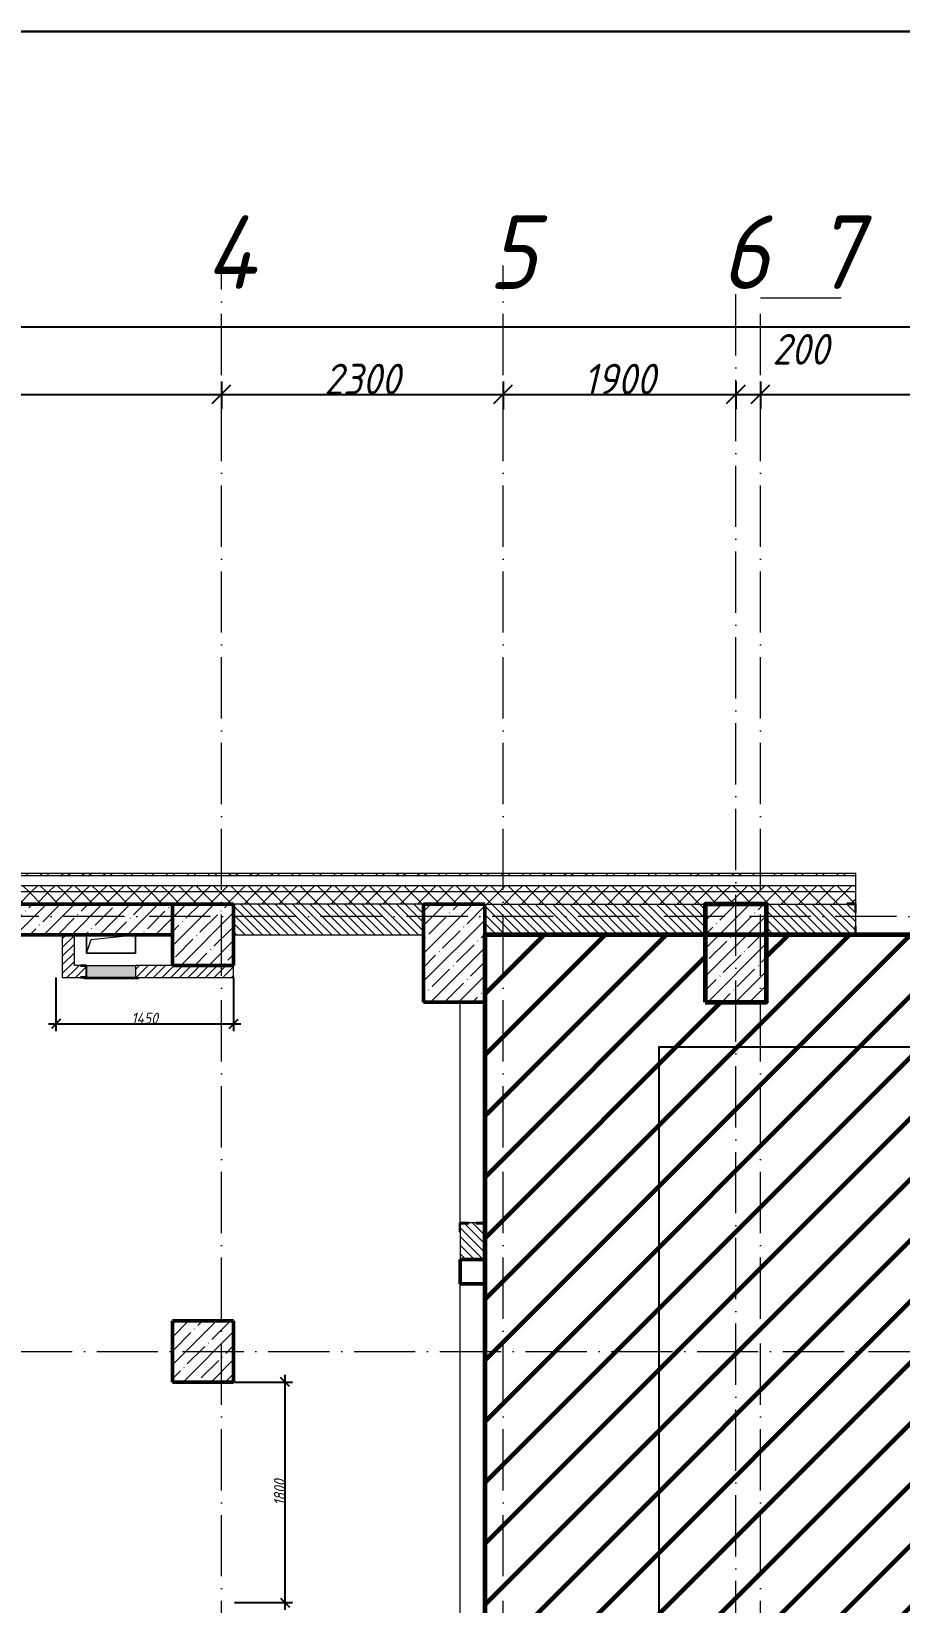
# Model space of a CAD drawing. Header units: millimetres. Extents: x -606178 to 312196, y -19338 to 632709.
# Drawn here: x -136816 to -129728, y 531775 to 544597 of the extents above; entities that cross this region are included whole.
import ezdxf

# ---------------------------------------------------------------- set-up
doc = ezdxf.new("R2010")
doc.units = ezdxf.units.MM
doc.linetypes.add('50_200_ШТРИХ_1Т_ш5_п1_п1_', pattern=[700, 500, -100, 0, -100])
for name, color, linetype, lineweight in [('6.4.1) Окр пт с инж. ПТ2.16', 3, 'Continuous', 60), ('6.4.3) Окр пт с инж. ПТ2.3', 150, 'Continuous', 60), ('A-____-____-DIMS', 7, 'Continuous', 9), ('A-FLOR-____-OTLN', 7, 'Continuous', 9), ('A-GENM-____-MCUT', 7, 'Continuous', 25), ('A-GENM-____-OTLN', 7, 'Continuous', 9), ('A-GENM-____-OTLN-1', 7, 'Continuous', 25), ('A-GLAZ-____-OTLN', 7, 'Continuous', 9), ('A-WALL-____-MCUT', 7, 'Continuous', 13), ('A-WALL-____-MCUT-1', 7, 'Continuous', 9), ('A-WALL-____-MCUT-2', 7, 'Continuous', 50), ('A-WALL-____-PATT-1', 7, 'Continuous', 9), ('A-WALL-FNSH-MCUT-1', 7, 'Continuous', 9), ('I-WALL-____-OTLN', 7, 'Continuous', 9), ('S-COLS-____-MCUT', 7, 'Continuous', 50), ('S-COLS-____-OTLN', 7, 'Continuous', 9), ('S-GRID-____-IDEN', 7, 'Continuous', 9), ('S-GRID-____-OTLN', 7, 'Continuous', 9), ('S-GRID-____-OTLN-1', 7, '50_200_ШТРИХ_1Т_ш5_п1_п1_', 9), ('Текстовые примечания', 7, 'Continuous', 9)]:
    doc.layers.add(name, color=color, linetype=linetype, lineweight=lineweight)
doc.layers.add('A-GLAZ-____-OTLN-1', color=7, linetype='Continuous', lineweight=9, true_color=0xc0c0c0)
doc.styles.add('ISOCPEUR_I_7', font='isocpeui.ttf', dxfattribs={"width": 0.9, "height": 90})
doc.styles.add('ISOCPEUR_I_9', font='isocpeui.ttf', dxfattribs={"width": 0.9, "height": 250})
doc.dimstyles.new('ISO-1_8_0_9К_СРЕДНИЙ_Кладочные_2', dxfattribs={"dimscale": 304.8, "dimtxt": 89.638306, "dimasz": 0.246063, "dimexe": 0.19685, "dimexo": 0, "dimgap": 0, "dimtad": 1, "dimdec": 3, "dimrnd": 0.001, "dimdsep": 46, "dimtxsty": 'ISOCPEUR_I_7', "dimblk1": 'OBLIQUE', "dimblk2": 'OBLIQUE', "dimsah": 1, "dimcen": 0.09, "dimdle": 0.19685, "dimazin": 0, "dimtfac": 1, "dimtdec": 4, "dimtix": 1, "dimtmove": 1, "dimatfit": 3, "dimfxl": 1, "dimtvp": 1, "dimtolj": 1, "dimtzin": 0, "dimarcsym": 2})
doc.dimstyles.new('ISO-2_5_0_9К_БОЛЬШОЙ_ОСИ', dxfattribs={"dimscale": 304.8, "dimtxt": 248.995294, "dimasz": 0.492126, "dimexe": 0.393701, "dimexo": 0, "dimgap": 0, "dimtad": 1, "dimdec": 0, "dimzin": 0, "dimdsep": 46, "dimtxsty": 'ISOCPEUR_I_9', "dimblk1": 'OBLIQUE', "dimblk2": 'OBLIQUE', "dimsah": 1, "dimcen": 0.09, "dimdle": 0.393701, "dimazin": 0, "dimtfac": 1, "dimtdec": 4, "dimtix": 1, "dimtmove": 0, "dimatfit": 3, "dimfxl": 1, "dimtvp": 1, "dimtolj": 1, "dimtzin": 0, "dimarcsym": 2})
doc.dimstyles.new('ISO-2_5_0_9К_БОЛЬШОЙ_ОСИ_1', dxfattribs={"dimscale": 304.8, "dimtxt": 248.995294, "dimasz": 0.492126, "dimexe": 0.393701, "dimexo": 0, "dimgap": 0, "dimtad": 1, "dimdec": 0, "dimzin": 0, "dimdsep": 46, "dimtxsty": 'ISOCPEUR_I_9', "dimblk1": 'OBLIQUE', "dimblk2": 'OBLIQUE', "dimsah": 1, "dimcen": 0.09, "dimdle": 0.393701, "dimazin": 0, "dimtfac": 1, "dimtdec": 4, "dimtix": 1, "dimtmove": 1, "dimatfit": 3, "dimfxl": 1, "dimtvp": 1, "dimtolj": 1, "dimtzin": 0, "dimarcsym": 2})
doc.dimstyles.new('ISO-2_5_0_9К_БОЛЬШОЙ_ОСИ_2', dxfattribs={"dimscale": 304.8, "dimtxt": 248.995294, "dimasz": 0.492126, "dimexe": 0.393701, "dimexo": 0, "dimgap": 0, "dimtad": 1, "dimdec": 0, "dimzin": 0, "dimdsep": 46, "dimtxsty": 'ISOCPEUR_I_9', "dimblk1": 'OBLIQUE', "dimblk2": 'OBLIQUE', "dimsah": 1, "dimcen": 0.09, "dimdle": 0.393701, "dimazin": 0, "dimtfac": 1, "dimtdec": 4, "dimtix": 1, "dimtmove": 2, "dimatfit": 3, "dimfxl": 1, "dimtvp": 1, "dimtolj": 1, "dimtzin": 0, "dimarcsym": 2})
pattern_1 = [(45, (-140714.89, 451794.26), (-114.04925, 114.04925), []), (45, (-140600.84, 451794.26), (-114.04925, 114.04925), [201.612, -40.322, 3.353, -36.97])]
pattern_2 = [(45, (-140714.89, 451794.26), (-35.35534, 35.35534), [])]
pattern_3 = [(45, (-140714.89, 451794.26), (-70.71068, 70.71068), []), (135, (-140714.89, 451794.26), (-70.71068, -70.71068), [])]
pattern_4 = [(135, (-140714.89, 451794.26), (-35.35534, -35.35534), [])]

# ---------------------------------------------------------------- blocks, each defined once
blk = doc.blocks.new('BSC_Колонна _Прямоугольная - 500х800-25984396-АР1_План отверстий 3 этажа в осях 1-64_Ю-ЯЯ')
at = {"layer": 'S-COLS-____-OTLN'}
h = blk.add_hatch(dxfattribs=at)
h.set_pattern_fill('FP_13', color=256, style=0, pattern_type=2)
h.set_pattern_definition([(45, (-9650, -85281.04), (-114.04925, 114.04925), []), (45, (-9535.95, -85281.04), (-114.04925, 114.04925), [201.613, -40.323, 3.353, -36.97])])
h.paths.add_polyline_path([(-250, -400), (250, -400), (250, 400), (-250, 400)], flags=0)
at = {"layer": 'S-COLS-____-MCUT'}
for p, q in [((250, 400), (-250, 400)), ((-250, 400), (-250, -400)), ((250, -400), (250, 400)), ((-250, -400), (250, -400))]:
    blk.add_line(p, q, dxfattribs=at)
blk = doc.blocks.new('BSC_Колонна _Прямоугольная - 500х500-V57-АР1_План отверстий 3 этажа в осях 1-64_Ю-ЯЯ')
at = {"layer": 'S-COLS-____-OTLN'}
h = blk.add_hatch(dxfattribs=at)
h.set_pattern_fill('FP_65', color=256, style=0, pattern_type=2)
h.set_pattern_definition([(45, (-5300, -82031.04), (-114.04925, 114.04925), []), (45, (-5185.95, -82031.04), (-114.04925, 114.04925), [201.613, -40.323, 3.353, -36.97])])
h.paths.add_polyline_path([(-250, -250), (250, -250), (250, 250), (-250, 250)], flags=0)
at = {"layer": 'S-COLS-____-MCUT'}
for p, q in [((250, 250), (-250, 250)), ((-250, 250), (-250, -250)), ((250, -250), (250, 250)), ((-250, -250), (250, -250))]:
    blk.add_line(p, q, dxfattribs=at)
blk = doc.blocks.new('BSC_Колонна _Прямоугольная - 500х800-V91-АР1_План отверстий 3 этажа в осях 1-64_Ю-ЯЯ')
at = {"layer": 'S-COLS-____-OTLN'}
h = blk.add_hatch(dxfattribs=at)
h.set_pattern_fill('FP_96', color=256, style=0, pattern_type=2)
h.set_pattern_definition([(45, (-7350, -85281.04), (-114.04925, 114.04925), []), (45, (-7235.95, -85281.04), (-114.04925, 114.04925), [201.613, -40.323, 3.353, -36.97])])
h.paths.add_polyline_path([(-250, -400), (250, -400), (250, 400), (-250, 400)], flags=0)
at = {"layer": 'S-COLS-____-MCUT'}
for p, q in [((250, 400), (-250, 400)), ((-250, 400), (-250, -400)), ((250, -400), (250, 400)), ((-250, -400), (250, -400))]:
    blk.add_line(p, q, dxfattribs=at)
blk = doc.blocks.new('Фахверк_СКБ_Уголок - 250_3380-27498580-АР1_План отверстий 3 этажа в осях 1-64_Ю-ЯЯ')
at = {"layer": 'A-GENM-____-MCUT'}
for p, q in [((200, 181), (125, 181)), ((125, 181), (125, 106)), ((131, 106), (131, 175)), ((131, 175), (200, 175)), ((200, 175), (200, 181)), ((125, 106), (131, 106)), ((131, -6), (125, -6)), ((125, -6), (125, -81)), ((125, -81), (200, -81)), ((131, -75), (131, -6)), ((200, -75), (131, -75)), ((200, -81), (200, -75))]:
    blk.add_line(p, q, dxfattribs=at)
blk = doc.blocks.new('AR_Отверстие Ниша - Лючок-32405342-АР1_План отверстий 3 этажа в осях 1-64_Ю-ЯЯ')
at = {"layer": 'A-GLAZ-____-OTLN'}
blk.add_hatch(color=256, dxfattribs=at).paths.add_polyline_path([(-200, 50), (-200, -50), (200, -50), (200, 50)], flags=0)
for p, q in [((-200, 50), (200, 50)), ((-200, -50), (-200, 50)), ((200, -50), (-200, -50))]:
    blk.add_line(p, q, dxfattribs=at)
blk = doc.blocks.new('Л_Общий_Лючок - Лючок-29759355-АР1_План отверстий 3 этажа в осях 1-64_Ю-ЯЯ')
at = {"layer": 'A-GLAZ-____-OTLN-1'}
blk.add_hatch(color=256, dxfattribs=at).paths.add_polyline_path([(-3, -6), (424, -6), (424, 0), (-24, 0), (-24, -6)], flags=0)
at = {"layer": 'A-GLAZ-____-OTLN'}
for p, q in [((-24, 0), (-24, -6)), ((424, 0), (424, -6)), ((-24, -6), (424, -6))]:
    blk.add_line(p, q, dxfattribs=at)
blk = doc.blocks.new('154_Фахверк_СКБ_Швеллер - Тип_100_3960-28331862-АР1_План отверстий 3 этажа в осях 1-64_Ю-ЯЯ')
at = {"layer": 'A-GENM-____-MCUT'}
for p, q in [((175, 50), (125, 50)), ((125, 50), (125, -50)), ((128, 47), (175, 47)), ((128, -47), (128, 47)), ((175, 47), (175, 50)), ((125, -50), (175, -50)), ((175, -47), (128, -47)), ((175, -50), (175, -47))]:
    blk.add_line(p, q, dxfattribs=at)
blk = doc.blocks.new('AR_Отверстие прямоугольное _в плите_ - AR_Отверстие прямоугольное _в плите_-30459225-АР1_План отверстий 3 этажа в осях 1-64_Ю-ЯЯ')
at = {"layer": 'A-GENM-____-OTLN'}
for p, q in [((-200, 75), (-200, -75)), ((-200, -75), (-163, 37)), ((-163, 37), (200, 75)), ((200, -75), (200, 75)), ((-200, -75), (200, -75))]:
    blk.add_line(p, q, dxfattribs=at)
blk = doc.blocks.new('BSC_Колонна _Прямоугольная1 - 200х200 _металл_-35216022-АР1_План отверстий 3 этажа в осях 1-64_Ю-ЯЯ')
at = {"layer": 'S-COLS-____-MCUT'}
for p, q in [((100, 100), (-100, 100)), ((-100, 100), (-100, -100)), ((100, -100), (100, 100)), ((-100, -100), (100, -100))]:
    blk.add_line(p, q, dxfattribs=at)
blk = doc.blocks.new('Фахверк_СКБ_Уголок - 200_3960-28268576-АР1_План отверстий 3 этажа в осях 1-64_Ю-ЯЯ')
at = {"layer": 'A-GENM-____-MCUT'}
for p, q in [((200, 156), (125, 156)), ((125, 156), (125, 81)), ((131, 81), (131, 150)), ((131, 150), (200, 150)), ((200, 150), (200, 156)), ((125, 81), (131, 81)), ((131, 19), (125, 19)), ((125, 19), (125, -56)), ((131, -50), (131, 19)), ((125, -56), (200, -56)), ((200, -50), (131, -50)), ((200, -56), (200, -50))]:
    blk.add_line(p, q, dxfattribs=at)
blk = doc.blocks.new('_Oblique')
at = {"color": 0, "linetype": 'ByBlock', "lineweight": -2}
blk.add_line((-0.5, -0.5), (0.5, 0.5), dxfattribs=at)
blk = doc.blocks.new('*D5279')
at = {"layer": 'A-____-____-DIMS', "color": 0, "lineweight": -2, "transparency": 16777216}
for p, q in [((-143065, 541741), (-143065, 541515)), ((-135265, 541741), (-135265, 541515)), ((-143185, 541635), (-135145, 541635))]:
    blk.add_line(p, q, dxfattribs=at)
at = {"layer": 'Defpoints', "color": 0, "transparency": 16777216}
for p in [(-143065, 541741), (-135265, 541741), (-135265, 541635)]:
    blk.add_point(p, dxfattribs=at)
at = {"layer": 'A-____-____-DIMS', "color": 0, "lineweight": -2, "transparency": 16777216, "xscale": 150, "yscale": 150, "zscale": 150, "rotation": 180}
blk.add_blockref('_Oblique', (-143065, 541635), dxfattribs=at)
at = {"layer": 'A-____-____-DIMS', "color": 0, "lineweight": -2, "transparency": 16777216, "xscale": 150, "yscale": 150, "zscale": 150}
blk.add_blockref('_Oblique', (-135265, 541635), dxfattribs=at)
at = {"layer": 'A-____-____-DIMS', "color": 0, "transparency": 16777216, "insert": (-139165, 541761), "char_height": 250, "width": 758.48, "attachment_point": 5, "style": 'ISOCPEUR_I_9'}
blk.add_mtext('\\A1;7800', dxfattribs=at)
blk = doc.blocks.new('*D5280')
at = {"layer": 'A-____-____-DIMS', "color": 0, "lineweight": -2, "transparency": 16777216}
for p, q in [((-135265, 541741), (-135265, 541515)), ((-132965, 541741), (-132965, 541515)), ((-135385, 541635), (-132845, 541635))]:
    blk.add_line(p, q, dxfattribs=at)
at = {"layer": 'Defpoints', "color": 0, "transparency": 16777216}
for p in [(-135265, 541741), (-132965, 541741), (-132965, 541635)]:
    blk.add_point(p, dxfattribs=at)
at = {"layer": 'A-____-____-DIMS', "color": 0, "lineweight": -2, "transparency": 16777216, "xscale": 150, "yscale": 150, "zscale": 150, "rotation": 180}
blk.add_blockref('_Oblique', (-135265, 541635), dxfattribs=at)
at = {"layer": 'A-____-____-DIMS', "color": 0, "lineweight": -2, "transparency": 16777216, "xscale": 150, "yscale": 150, "zscale": 150}
blk.add_blockref('_Oblique', (-132965, 541635), dxfattribs=at)
at = {"layer": 'A-____-____-DIMS', "color": 0, "transparency": 16777216, "insert": (-134115, 541760), "char_height": 250, "width": 758.48, "attachment_point": 5, "style": 'ISOCPEUR_I_9'}
blk.add_mtext('\\A1;2300', dxfattribs=at)
blk = doc.blocks.new('*D5281')
at = {"layer": 'A-____-____-DIMS', "color": 0, "lineweight": -2, "transparency": 16777216}
for p, q in [((-132965, 541741), (-132965, 541515)), ((-131065, 541741), (-131065, 541515)), ((-133085, 541635), (-130945, 541635))]:
    blk.add_line(p, q, dxfattribs=at)
at = {"layer": 'Defpoints', "color": 0, "transparency": 16777216}
for p in [(-132965, 541741), (-131065, 541741), (-131065, 541635)]:
    blk.add_point(p, dxfattribs=at)
at = {"layer": 'A-____-____-DIMS', "color": 0, "lineweight": -2, "transparency": 16777216, "xscale": 150, "yscale": 150, "zscale": 150, "rotation": 180}
blk.add_blockref('_Oblique', (-132965, 541635), dxfattribs=at)
at = {"layer": 'A-____-____-DIMS', "color": 0, "lineweight": -2, "transparency": 16777216, "xscale": 150, "yscale": 150, "zscale": 150}
blk.add_blockref('_Oblique', (-131065, 541635), dxfattribs=at)
at = {"layer": 'A-____-____-DIMS', "color": 0, "transparency": 16777216, "insert": (-132015, 541760), "char_height": 250, "width": 701.02, "attachment_point": 5, "style": 'ISOCPEUR_I_9'}
blk.add_mtext('\\A1;1900', dxfattribs=at)
blk = doc.blocks.new('*D5282')
at = {"layer": 'A-____-____-DIMS', "color": 0, "lineweight": -2, "transparency": 16777216}
for p, q in [((-131065, 541741), (-131065, 541515)), ((-130865, 541741), (-130865, 541515)), ((-131185, 541635), (-130745, 541635))]:
    blk.add_line(p, q, dxfattribs=at)
at = {"layer": 'Defpoints', "color": 0, "transparency": 16777216}
for p in [(-131065, 541741), (-130865, 541741), (-130865, 541635)]:
    blk.add_point(p, dxfattribs=at)
at = {"layer": 'A-____-____-DIMS', "color": 0, "lineweight": -2, "transparency": 16777216, "xscale": 150, "yscale": 150, "zscale": 150, "rotation": 180}
blk.add_blockref('_Oblique', (-131065, 541635), dxfattribs=at)
at = {"layer": 'A-____-____-DIMS', "color": 0, "lineweight": -2, "transparency": 16777216, "xscale": 150, "yscale": 150, "zscale": 150}
blk.add_blockref('_Oblique', (-130865, 541635), dxfattribs=at)
at = {"layer": 'A-____-____-DIMS', "color": 0, "transparency": 16777216, "insert": (-130767, 542128), "char_height": 250, "width": 568.86, "attachment_point": 1, "line_spacing_factor": 1.149209, "style": 'ISOCPEUR_I_9'}
blk.add_mtext('\\A1;200', dxfattribs=at)
blk = doc.blocks.new('*D5283')
at = {"layer": 'A-____-____-DIMS', "color": 0, "lineweight": -2, "transparency": 16777216}
for p, q in [((-130865, 541741), (-130865, 541515)), ((-127465, 541741), (-127465, 541515)), ((-130985, 541635), (-127345, 541635))]:
    blk.add_line(p, q, dxfattribs=at)
at = {"layer": 'Defpoints', "color": 0, "transparency": 16777216}
for p in [(-130865, 541741), (-127465, 541741), (-127465, 541635)]:
    blk.add_point(p, dxfattribs=at)
at = {"layer": 'A-____-____-DIMS', "color": 0, "lineweight": -2, "transparency": 16777216, "xscale": 150, "yscale": 150, "zscale": 150, "rotation": 180}
blk.add_blockref('_Oblique', (-130865, 541635), dxfattribs=at)
at = {"layer": 'A-____-____-DIMS', "color": 0, "lineweight": -2, "transparency": 16777216, "xscale": 150, "yscale": 150, "zscale": 150}
blk.add_blockref('_Oblique', (-127465, 541635), dxfattribs=at)
at = {"layer": 'A-____-____-DIMS', "color": 0, "transparency": 16777216, "insert": (-129165, 541760), "char_height": 250, "width": 781.46, "attachment_point": 5, "style": 'ISOCPEUR_I_9'}
blk.add_mtext('\\A1;3400', dxfattribs=at)
blk = doc.blocks.new('*D5318')
at = {"layer": 'A-____-____-DIMS', "color": 0, "lineweight": -2, "transparency": 16777216}
for p, q in [((-143065, 542293), (-143065, 542067)), ((-39565, 542293), (-39565, 542067)), ((-143185, 542187), (-91832, 542187)), ((-39445, 542187), (-90953, 542187))]:
    blk.add_line(p, q, dxfattribs=at)
at = {"layer": 'Defpoints', "color": 0, "transparency": 16777216}
for p in [(-143065, 542293), (-39565, 542293), (-39565, 542187)]:
    blk.add_point(p, dxfattribs=at)
at = {"layer": 'A-____-____-DIMS', "color": 0, "lineweight": -2, "transparency": 16777216, "xscale": 150, "yscale": 150, "zscale": 150, "rotation": 180}
blk.add_blockref('_Oblique', (-143065, 542187), dxfattribs=at)
at = {"layer": 'A-____-____-DIMS', "color": 0, "lineweight": -2, "transparency": 16777216, "xscale": 150, "yscale": 150, "zscale": 150}
blk.add_blockref('_Oblique', (-39565, 542187), dxfattribs=at)
at = {"layer": 'A-____-____-DIMS', "color": 0, "transparency": 16777216, "insert": (-91932, 542514), "char_height": 250, "width": 1080.26, "attachment_point": 1, "line_spacing_factor": 1.149209, "style": 'ISOCPEUR_I_9'}
blk.add_mtext('\\A1;103500', dxfattribs=at)
blk = doc.blocks.new('*D5332')
at = {"layer": 'A-____-____-DIMS', "color": 0, "lineweight": -2, "transparency": 16777216}
for p, q in [((-136615, 536875), (-136615, 536439)), ((-135165, 536875), (-135165, 536439)), ((-136675, 536499), (-135105, 536499))]:
    blk.add_line(p, q, dxfattribs=at)
at = {"layer": 'Defpoints', "color": 0, "transparency": 16777216}
for p in [(-136615, 536875), (-135165, 536875), (-135165, 536499)]:
    blk.add_point(p, dxfattribs=at)
at = {"layer": 'A-____-____-DIMS', "color": 0, "lineweight": -2, "transparency": 16777216, "xscale": 75, "yscale": 75, "zscale": 75, "rotation": 180}
blk.add_blockref('_Oblique', (-136615, 536499), dxfattribs=at)
at = {"layer": 'A-____-____-DIMS', "color": 0, "lineweight": -2, "transparency": 16777216, "xscale": 75, "yscale": 75, "zscale": 75}
blk.add_blockref('_Oblique', (-135165, 536499), dxfattribs=at)
at = {"layer": 'A-____-____-DIMS', "color": 0, "transparency": 16777216, "insert": (-135890, 536544), "char_height": 90, "width": 521.28, "attachment_point": 5, "style": 'ISOCPEUR_I_7'}
blk.add_mtext('\\A1;1450', dxfattribs=at)
blk = doc.blocks.new('*D5335')
at = {"layer": 'A-____-____-DIMS', "color": 0, "lineweight": -2, "transparency": 16777216}
for p, q in [((-135159, 533575), (-134685, 533575)), ((-134745, 531715), (-134745, 533635)), ((-135159, 531775), (-134685, 531775))]:
    blk.add_line(p, q, dxfattribs=at)
at = {"layer": 'Defpoints', "color": 0, "transparency": 16777216}
for p in [(-135159, 533575), (-134745, 533575), (-135159, 531775)]:
    blk.add_point(p, dxfattribs=at)
at = {"layer": 'A-____-____-DIMS', "color": 0, "lineweight": -2, "transparency": 16777216, "xscale": 75, "yscale": 75, "zscale": 75}
for p, rotation in [((-134745, 533575), 90), ((-134745, 531775), 270)]:
    blk.add_blockref('_Oblique', p, dxfattribs=dict(at, rotation=rotation))
at = {"layer": 'A-____-____-DIMS', "color": 0, "transparency": 16777216, "insert": (-134790, 532675), "char_height": 90, "width": 504.73, "attachment_point": 5, "rotation": 90, "style": 'ISOCPEUR_I_7'}
blk.add_mtext('\\A1;1800', dxfattribs=at)

msp = doc.modelspace()

# ---------------------------------------------------------------- hatches: boundary and pattern name
at = {"layer": '6.4.3) Окр пт с инж. ПТ2.3'}
h = msp.add_hatch(dxfattribs=at)
h.set_pattern_fill('ANSI31', color=256, scale=111)
h.paths.add_polyline_path([(-120464.891, 537225.3011), (-122514.891, 537225.3011), (-122514.891, 536675.3011), (-123014.891, 536675.3011), (-123014.891, 537225.3011), (-127214.891, 537225.3011), (-127214.891, 536675.3011), (-127714.891, 536675.3011), (-127714.891, 537225.3011), (-130814.891, 537225.3011), (-130814.891, 536675.3011), (-131314.891, 536675.3011), (-131314.891, 537225.3011), (-133114.891, 537225.3011), (-133114.891, 526325.3011), (-117268.0784, 526325.3011), (-117268.0784, 527975.3011), (-117714.891, 527975.3011), (-117714.891, 528275.3011), (-120464.891, 528275.3011)])
at = {"layer": 'A-WALL-____-PATT-1'}
h = msp.add_hatch(dxfattribs=at)
h.set_pattern_fill('FP_6', color=256, style=0, pattern_type=2)
h.set_pattern_definition([(45, (-140714.89, 451794.26), (-85.53659, 85.53659), []), (45, (-140657.87, 451794.26), (-85.53659, 85.53659), [])])
h.paths.add_polyline_path([(-116845.891, 537705.3011), (-116845.891, 537725.3011), (-116864.891, 537725.3011), (-116864.891, 537705.3011)], flags=0)
h.paths.add_polyline_path([(-117014.891, 537705.3011), (-117014.891, 537725.3011), (-120584.891, 537725.3011), (-120584.891, 537705.3011), (-119519.3455, 537705.3011)], flags=0)
h.paths.add_polyline_path([(-130084.891, 537705.3011), (-130084.891, 537725.3011), (-143394.891, 537725.3011), (-143394.891, 537705.3011), (-133659.0598, 537705.3011)], flags=0)
h = msp.add_hatch(dxfattribs=at)
h.set_pattern_fill('FP_4', color=256, style=0, pattern_type=2)
h.set_pattern_definition(pattern_3)
h.paths.add_polyline_path([(-119519.3455, 537575.3011), (-116864.891, 537575.3011), (-116864.891, 537625.3011), (-120584.891, 537625.3011), (-120584.891, 537575.3011)], flags=0)
h.paths.add_polyline_path([(-130084.891, 537575.3011), (-130084.891, 537625.3011), (-143264.891, 537625.3011), (-143264.891, 537575.3011), (-133659.0598, 537575.3011)], flags=0)
h = msp.add_hatch(dxfattribs=at)
h.set_pattern_fill('FP_4', color=256, style=0, pattern_type=2)
h.set_pattern_definition(pattern_3)
h.paths.add_polyline_path([(-116864.891, 537475.3011), (-116864.891, 537575.3011), (-120584.891, 537575.3011), (-120584.891, 537481.3011), (-120509.891, 537481.3011), (-120509.891, 537475.3011), (-119519.3455, 537475.3011)], flags=0)
h.paths.add_polyline_path([(-130159.891, 537475.3011), (-130159.891, 537481.3011), (-130084.891, 537481.3011), (-130084.891, 537575.3011), (-143164.891, 537575.3011), (-143164.891, 537475.3011), (-130814.891, 537475.3011)], flags=0)
h = msp.add_hatch(dxfattribs=at)
h.set_pattern_fill('FP_12', color=256, style=0, pattern_type=2)
h.set_pattern_definition(pattern_1)
h.paths.add_polyline_path([(-135664.891, 537225.3011), (-135664.891, 537475.3011), (-142664.891, 537475.3011), (-142664.891, 537225.3011), (-140728.9169, 537225.3011)], flags=0)
h = msp.add_hatch(dxfattribs=at)
h.set_pattern_fill('FP_9', color=256, style=0, pattern_type=2)
h.set_pattern_definition(pattern_4)
h.paths.add_polyline_path([(-135164.891, 537225.3011), (-133614.891, 537225.3011), (-133614.891, 537475.3011), (-135164.891, 537475.3011)], flags=0)
h = msp.add_hatch(dxfattribs=at)
h.set_pattern_fill('FP_9', color=256, style=0, pattern_type=2)
h.set_pattern_definition(pattern_4)
h.paths.add_polyline_path([(-131314.891, 537225.3011), (-131314.891, 537475.3011), (-133114.891, 537475.3011), (-133114.891, 537225.3011)], flags=0)
h = msp.add_hatch(dxfattribs=at)
h.set_pattern_fill('FP_9', color=256, style=0, pattern_type=2)
h.set_pattern_definition(pattern_4)
h.paths.add_polyline_path([(-130090.891, 537225.3011), (-130090.891, 537294.3011), (-130084.891, 537294.3011), (-130084.891, 537406.3011), (-130090.891, 537406.3011), (-130090.891, 537475.3011), (-130814.891, 537475.3011), (-130814.891, 537225.3011), (-130159.891, 537225.3011)], flags=0)
h = msp.add_hatch(dxfattribs=at)
h.set_pattern_fill('FP_8', color=256, style=0, pattern_type=2)
h.set_pattern_definition(pattern_2)
h.paths.add_polyline_path([(-136464.891, 536875.3011), (-136464.891, 537225.3011), (-136564.891, 537225.3011), (-136564.891, 536875.3011)], flags=0)
h = msp.add_hatch(dxfattribs=at)
h.set_pattern_fill('FP_8', color=256, style=0, pattern_type=2)
h.set_pattern_definition(pattern_2)
h.paths.add_polyline_path([(-136414.891, 536875.3011), (-136414.891, 536878.3011), (-136367.891, 536878.3011), (-136367.891, 536972.3011), (-136414.891, 536972.3011), (-136414.891, 536975.3011), (-136464.891, 536975.3011), (-136464.891, 536875.3011)], flags=0)
h.paths.add_polyline_path([(-135164.891, 536875.3011), (-135164.891, 536975.3011), (-135964.891, 536975.3011), (-135964.891, 536875.3011)], flags=0)
h = msp.add_hatch(dxfattribs=at)
h.set_pattern_fill('FP_9', color=256, style=0, pattern_type=2)
h.set_pattern_definition(pattern_4)
h.paths.add_polyline_path([(-133114.891, 534575.3011), (-133114.891, 534869.3011), (-133183.891, 534869.3011), (-133183.891, 534875.3011), (-133245.891, 534875.3011), (-133245.891, 534869.3011), (-133314.891, 534869.3011), (-133314.891, 534575.3011)], flags=0)
at = {"layer": 'S-COLS-____-OTLN'}
h = msp.add_hatch(dxfattribs=at)
h.set_pattern_fill('FP_12', color=256, style=0, pattern_type=2)
h.set_pattern_definition(pattern_1)
h.paths.add_polyline_path([(-135164.891, 536975.3011), (-135164.891, 537475.3011), (-135664.891, 537475.3011), (-135664.891, 536975.3011)], flags=0)

# ---------------------------------------------------------------- linework, layer by layer
at = {"color": 242, "true_color": 0xcd2027}
msp.add_lwpolyline([(-131694.995, 527793.7726), (-121983.6843, 527793.7726), (-121983.6843, 536308.0017), (-131694.995, 536308.0017)], close=True, dxfattribs=at)
at = {"layer": '6.4.1) Окр пт с инж. ПТ2.16'}
for points in [[(-131314.891, 536675.3011), (-130814.891, 536675.3011), (-130814.891, 537475.3011), (-131314.891, 537475.3011)], [(-133114.891, 526325.3011), (-117268.0784, 526325.3011), (-117268.0784, 537225.3011), (-133114.891, 537225.3011)]]:
    msp.add_lwpolyline(points, close=True, dxfattribs=at)
at = {"layer": 'A-FLOR-____-OTLN'}
for p, q in [((-136364.891, 537075.3011), (-136364.891, 537225.3011)), ((-135964.891, 537225.3011), (-135964.891, 537075.3011)), ((-135964.891, 537075.3011), (-136364.891, 537075.3011))]:
    msp.add_line(p, q, dxfattribs=at)
at = {"layer": 'A-WALL-____-MCUT'}
for p, q in [((-130084.891, 537705.3011), (-143394.891, 537705.3011)), ((-130084.891, 537481.3011), (-130084.891, 537705.3011)), ((-133614.891, 537475.3011), (-135664.891, 537475.3011)), ((-135164.891, 537475.3011), (-135164.891, 537225.3011)), ((-133114.891, 537475.3011), (-131314.891, 537475.3011)), ((-130814.891, 537475.3011), (-130159.891, 537475.3011)), ((-130084.891, 537294.3011), (-130084.891, 537406.3011)), ((-135164.891, 537225.3011), (-133614.891, 537225.3011)), ((-133114.891, 537225.3011), (-131314.891, 537225.3011)), ((-130814.891, 537225.3011), (-130159.891, 537225.3011)), ((-133314.891, 534800.3011), (-133314.891, 534575.3011)), ((-133183.891, 534875.3011), (-133245.891, 534875.3011)), ((-133114.891, 534575.3011), (-133114.891, 534800.3011))]:
    msp.add_line(p, q, dxfattribs=at)
at = {"layer": 'A-WALL-____-MCUT-1'}
for p, q in [((-130084.891, 537625.3011), (-143314.891, 537625.3011)), ((-130084.891, 537575.3011), (-143264.891, 537575.3011))]:
    msp.add_line(p, q, dxfattribs=at)
at = {"layer": 'A-WALL-____-MCUT-2'}
for p, q in [((-135664.891, 537475.3011), (-142664.891, 537475.3011)), ((-135664.891, 537225.3011), (-135664.891, 537475.3011)), ((-142664.891, 537225.3011), (-135664.891, 537225.3011))]:
    msp.add_line(p, q, dxfattribs=at)
at = {"layer": 'A-WALL-FNSH-MCUT-1'}
for p, q in [((-130084.891, 537725.3011), (-143414.891, 537725.3011)), ((-130084.891, 537705.3011), (-130084.891, 537725.3011)), ((-136564.891, 537225.3011), (-136564.891, 536875.3011)), ((-136464.891, 536975.3011), (-136464.891, 537225.3011)), ((-136414.891, 536975.3011), (-136464.891, 536975.3011)), ((-135164.891, 536975.3011), (-135964.891, 536975.3011)), ((-135164.891, 536875.3011), (-135164.891, 536975.3011)), ((-136564.891, 536875.3011), (-136414.891, 536875.3011)), ((-135964.891, 536875.3011), (-135164.891, 536875.3011))]:
    msp.add_line(p, q, dxfattribs=at)
at = {"layer": 'I-WALL-____-OTLN'}
for p, q in [((-133314.891, 534875.3011), (-133314.891, 536675.3011)), ((-133114.891, 536675.3011), (-133114.891, 534875.3011)), ((-133314.891, 528925.3011), (-133314.891, 534375.3011)), ((-133114.891, 534375.3011), (-133114.891, 528925.3011))]:
    msp.add_line(p, q, dxfattribs=at)
at = {"layer": 'S-COLS-____-MCUT'}
for p, q in [((-135164.891, 537475.3011), (-135664.891, 537475.3011)), ((-135664.891, 537475.3011), (-135664.891, 536975.3011)), ((-135164.891, 536975.3011), (-135164.891, 537475.3011)), ((-135664.891, 536975.3011), (-135164.891, 536975.3011))]:
    msp.add_line(p, q, dxfattribs=at)
at = {"layer": 'S-GRID-____-OTLN'}
msp.add_line((-130864.891, 542422.5194), (-130205.1685, 542422.5194), dxfattribs=at)
at = {"layer": 'S-GRID-____-OTLN-1'}
for p, q in [((-135264.891, 504685.847), (-135264.891, 542687.1106)), ((-132964.891, 504685.847), (-132964.891, 542687.1106)), ((-131064.891, 504847.6889), (-131064.891, 542687.1106)), ((-130864.891, 504685.847), (-130864.891, 542435.5743)), ((-36640.4843, 537375.3011), (-145383.6612, 537375.3011)), ((-145383.6612, 533825.3011), (-36640.4843, 533825.3011))]:
    msp.add_line(p, q, dxfattribs=at)
at = {"layer": 'Текстовые примечания', "color": 1, "lineweight": 30}
msp.add_lwpolyline([(-19349.125, 544596.983), (-401724.6123, 544596.983)], dxfattribs=at)

# ---------------------------------------------------------------- block references
at = {"layer": 'A-GENM-____-OTLN'}
msp.add_blockref('AR_Отверстие прямоугольное _в плите_ - AR_Отверстие прямоугольное _в плите_-30459225-АР1_План отверстий 3 этажа в осях 1-64_Ю-ЯЯ', (-136164.891, 537150.3011), dxfattribs=at)
at = {"layer": 'A-GENM-____-OTLN-1'}
for name, p, rotation in [('Фахверк_СКБ_Уголок - 250_3380-27498580-АР1_План отверстий 3 этажа в осях 1-64_Ю-ЯЯ', (-129959.891, 537400.3011), 180), ('154_Фахверк_СКБ_Швеллер - Тип_100_3960-28331862-АР1_План отверстий 3 этажа в осях 1-64_Ю-ЯЯ', (-136239.891, 536925.3011), 180), ('Фахверк_СКБ_Уголок - 200_3960-28268576-АР1_План отверстий 3 этажа в осях 1-64_Ю-ЯЯ', (-133264.891, 535000.3011), 269.9999999999999)]:
    msp.add_blockref(name, p, dxfattribs=dict(at, rotation=rotation))
at = {"layer": 'A-GLAZ-____-OTLN', "rotation": 180}
msp.add_blockref('AR_Отверстие Ниша - Лючок-32405342-АР1_План отверстий 3 этажа в осях 1-64_Ю-ЯЯ', (-136164.891, 536925.3011), dxfattribs=at)
at = {"layer": 'A-GLAZ-____-OTLN'}
msp.add_blockref('Л_Общий_Лючок - Лючок-29759355-АР1_План отверстий 3 этажа в осях 1-64_Ю-ЯЯ', (-136364.891, 536875.3011), dxfattribs=at)
at = {"layer": 'S-COLS-____-OTLN'}
for name, p in [('BSC_Колонна _Прямоугольная - 500х800-V91-АР1_План отверстий 3 этажа в осях 1-64_Ю-ЯЯ', (-133364.891, 537075.3011)), ('BSC_Колонна _Прямоугольная - 500х800-25984396-АР1_План отверстий 3 этажа в осях 1-64_Ю-ЯЯ', (-131064.891, 537075.3011)), ('BSC_Колонна _Прямоугольная - 500х500-V57-АР1_План отверстий 3 этажа в осях 1-64_Ю-ЯЯ', (-135414.891, 533825.3011))]:
    msp.add_blockref(name, p, dxfattribs=at)
at = {"layer": 'S-COLS-____-OTLN', "rotation": 270.0000000000001}
msp.add_blockref('BSC_Колонна _Прямоугольная1 - 200х200 _металл_-35216022-АР1_План отверстий 3 этажа в осях 1-64_Ю-ЯЯ', (-133214.891, 534475.3011), dxfattribs=at)

# ---------------------------------------------------------------- texts
at = {"layer": 'S-GRID-____-IDEN', "char_height": 600, "attachment_point": 1, "style": 'ISOCPEUR_I_9'}
for s, insert, width in [('\\fISOCPEUR|b0|i1|c204|p34|;\\W.9;4', (-135395.5693, 543095.8852), 223.670812), ('\\fISOCPEUR|b0|i1|c204|p34|;\\W.9;5', (-133086.5693, 543095.8852), 202.02525), ('\\fISOCPEUR|b0|i1|c204|p34|;\\W.9;6', (-131186.5693, 543095.8852), 202.02525), ('\\fISOCPEUR|b0|i1|c204|p34|;\\W.9;7', (-130423.8185, 543095.8852), 202.02525)]:
    msp.add_mtext(s, dxfattribs=dict(at, insert=insert, width=width))

# ---------------------------------------------------------------- dimensions: what is measured, and where the dimension line sits
at = {"layer": 'A-____-____-DIMS'}
for base, p1, p2, dimstyle, override, picture, middle in [((-39564.891, 542186.9277), (-143064.891, 542292.9937), (-39564.891, 542292.9937), 'ISO-2_5_0_9К_БОЛЬШОЙ_ОСИ_2', {"dimpost": '<>', "dimfxl": 103500}, '*D5318', (-91392.0407, 542346.875)), ((-130864.891, 541634.7084), (-131064.891, 541740.7745), (-130864.891, 541740.7745), 'ISO-2_5_0_9К_БОЛЬШОЙ_ОСИ_1', {"dimpost": '<>', "dimfxl": 200}, '*D5282', (-130482.4468, 541794.6557))]:
    dim = msp.add_linear_dim(base=base, p1=p1, p2=p2, dimstyle=dimstyle, override=override, dxfattribs=at)
    dim.commit()
    dim.dimension.update_dxf_attribs({"geometry": picture, "text_midpoint": middle, "dimtype": 160})
for base, p1, p2, dimstyle, override, picture, middle in [((-135264.891, 541634.7084), (-143064.891, 541740.7745), (-135264.891, 541740.7745), 'ISO-2_5_0_9К_БОЛЬШОЙ_ОСИ', {"dimpost": '<>', "dimfxl": 7800}, '*D5279', (-139164.891, 541761.3183)), ((-132964.891, 541634.7084), (-135264.891, 541740.7745), (-132964.891, 541740.7745), 'ISO-2_5_0_9К_БОЛЬШОЙ_ОСИ', {"dimpost": '<>', "dimfxl": 2300}, '*D5280', (-134114.891, 541759.7084)), ((-131064.891, 541634.7084), (-132964.891, 541740.7745), (-131064.891, 541740.7745), 'ISO-2_5_0_9К_БОЛЬШОЙ_ОСИ', {"dimpost": '<>', "dimfxl": 1900}, '*D5281', (-132014.891, 541759.7084)), ((-127464.891, 541634.7084), (-130864.891, 541740.7745), (-127464.891, 541740.7745), 'ISO-2_5_0_9К_БОЛЬШОЙ_ОСИ', {"dimpost": '<>', "dimfxl": 3400}, '*D5283', (-129164.891, 541759.7084)), ((-135164.891, 536499.1118), (-136614.891, 536875.3011), (-135164.891, 536875.3011), 'ISO-1_8_0_9К_СРЕДНИЙ_Кладочные_2', {"dimpost": '<>', "dimfxl": 1450}, '*D5332', (-135889.891, 536544.1118))]:
    dim = msp.add_linear_dim(base=base, p1=p1, p2=p2, dimstyle=dimstyle, override=override, dxfattribs=at)
    dim.commit()
    dim.dimension.update_dxf_attribs({"geometry": picture, "text_midpoint": middle})
dim = msp.add_linear_dim(base=(-134745.3416, 533575.3011), p1=(-135158.891, 531775.3011), p2=(-135158.891, 533575.3011), angle=90, dimstyle='ISO-1_8_0_9К_СРЕДНИЙ_Кладочные_2', override={"dimpost": '<>', "dimfxl": 1800}, dxfattribs=at)
dim.commit()
dim.dimension.update_dxf_attribs({"geometry": '*D5335', "text_midpoint": (-134790.3416, 532675.3011)})

doc.saveas('drawing.dxf')
